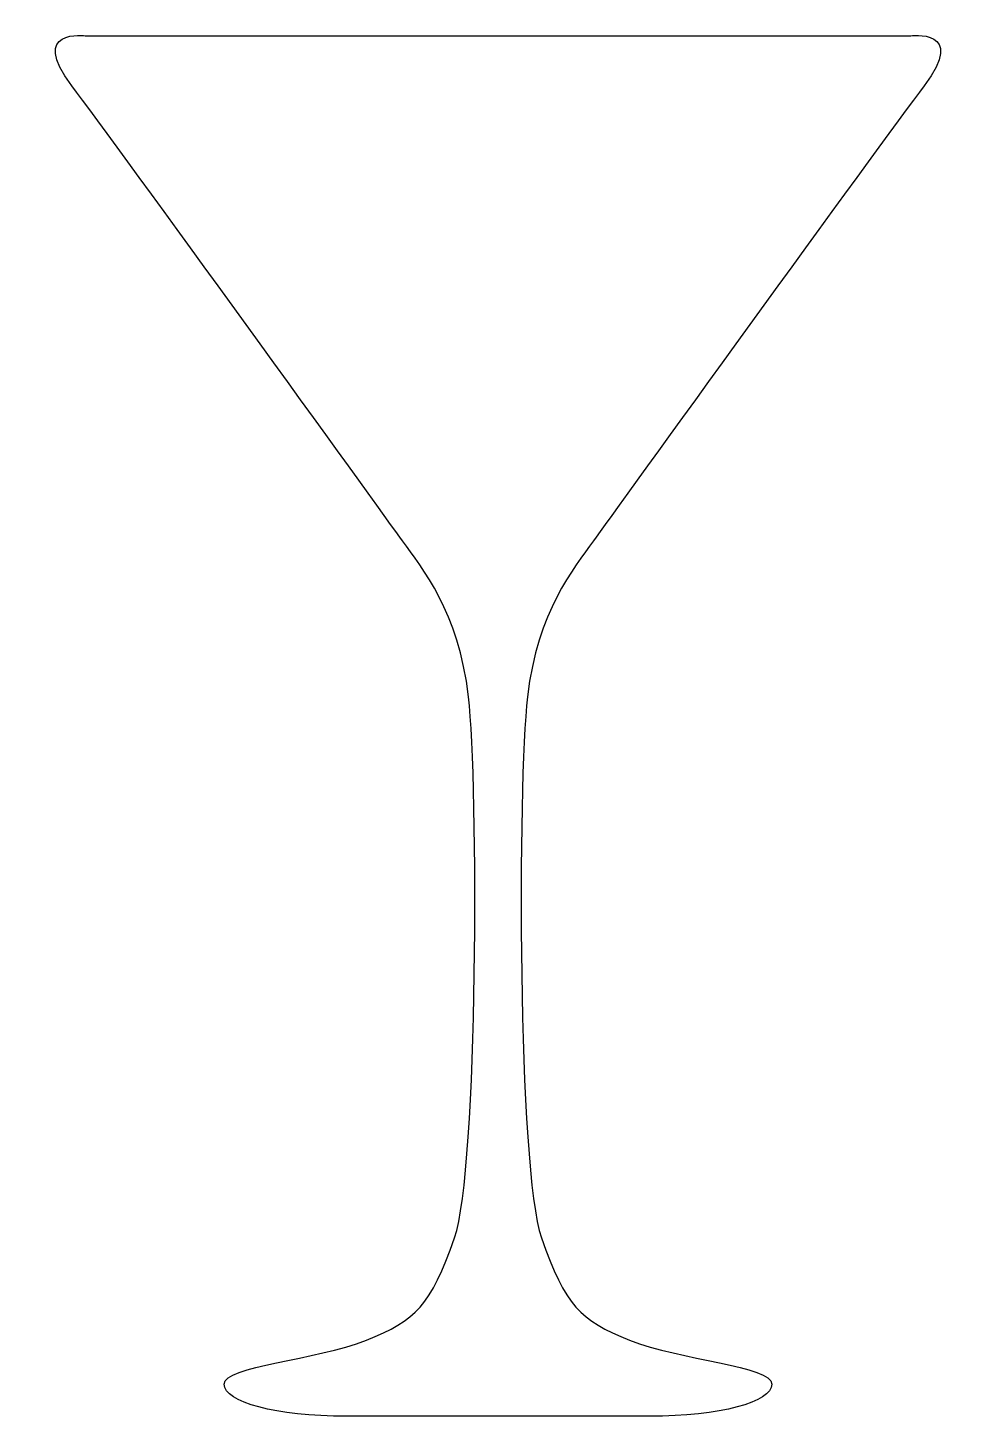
# Model space of a CAD drawing. Header units: centimetres. Extents: x -5.3 to 5.3, y -7.8 to 7.8.
import ezdxf

# ---------------------------------------------------------------- set-up
doc = ezdxf.new("R2010")
doc.units = ezdxf.units.CM
doc.header["$MEASUREMENT"] = 0
doc.layers.add('Camada 1', color=7, linetype='Continuous')

msp = doc.modelspace()

# ---------------------------------------------------------------- linework, layer by layer
at = {"layer": 'Camada 1'}
msp.add_open_spline([(1.07312, 2.07853), (1.29802, 2.39338), (4.28958, 6.53205), (4.7844, 7.18438), (4.7844, 7.18438), (5.27938, 7.83668), (4.62711, 7.74662), (4.62711, 7.74662), (4.62711, 7.74662), (4.62711, 7.74662), (0.00651, 7.74662), (0.00651, 7.74662), (0.00651, 7.74662), (0.00651, 7.74662), (-0.00654, 7.74662), (-0.00654, 7.74662), (-0.00654, 7.74662), (-0.00654, 7.74662), (-4.62706, 7.74662), (-4.62706, 7.74662), (-4.62706, 7.74662), (-4.62706, 7.74662), (-5.27936, 7.83671), (-4.78449, 7.18438), (-4.78449, 7.18438), (-4.28967, 6.53205), (-1.29808, 2.39341), (-1.07318, 2.07853), (-1.07318, 2.07853), (-0.84828, 1.76357), (-0.44334, 1.29116), (-0.33092, 0.3241), (-0.33092, 0.3241), (-0.21847, -0.64306), (-0.21847, -4.98429), (-0.4884, -5.74904), (-0.4884, -5.74904), (-0.75828, -6.51379), (-0.9157, -6.67119), (-1.47805, -6.89611), (-1.47805, -6.89611), (-2.04032, -7.12111), (-3.07497, -7.18847), (-3.07497, -7.39088), (-3.07497, -7.39088), (-3.07497, -7.59337), (-2.49019, -7.75082), (-1.703, -7.75082), (-1.703, -7.75082), (-0.9696, -7.75082), (-0.11957, -7.75082), (-0.00652, -7.75082), (-0.00652, -7.75082), (-0.00652, -7.75082), (-0.00181, -7.75082), (0.00652, -7.75082), (0.00652, -7.75082), (0.11955, -7.75082), (0.9695, -7.75082), (1.70298, -7.75082), (1.70298, -7.75082), (2.49025, -7.75082), (3.07498, -7.59337), (3.07498, -7.39088), (3.07498, -7.39088), (3.07498, -7.18847), (2.04035, -7.12111), (1.47809, -6.89611), (1.47809, -6.89611), (0.91574, -6.67119), (0.75821, -6.51381), (0.48831, -5.74904), (0.48831, -5.74904), (0.21846, -4.98429), (0.21846, -0.64306), (0.33088, 0.3241), (0.33088, 0.3241), (0.44334, 1.29115), (0.84817, 1.76357), (1.07312, 2.07853)], degree=3, knots=[0, 0, 0, 0, 0.04761905, 0.04761905, 0.04761905, 0.04761905, 0.0952381, 0.0952381, 0.0952381, 0.0952381, 0.14285714, 0.14285714, 0.14285714, 0.14285714, 0.19047619, 0.19047619, 0.19047619, 0.19047619, 0.23809524, 0.23809524, 0.23809524, 0.23809524, 0.28571429, 0.28571429, 0.28571429, 0.28571429, 0.33333333, 0.33333333, 0.33333333, 0.33333333, 0.38095238, 0.38095238, 0.38095238, 0.38095238, 0.42857143, 0.42857143, 0.42857143, 0.42857143, 0.47619048, 0.47619048, 0.47619048, 0.47619048, 0.52380952, 0.52380952, 0.52380952, 0.52380952, 0.57142857, 0.57142857, 0.57142857, 0.57142857, 0.61904762, 0.61904762, 0.61904762, 0.61904762, 0.66666667, 0.66666667, 0.66666667, 0.66666667, 0.71428571, 0.71428571, 0.71428571, 0.71428571, 0.76190476, 0.76190476, 0.76190476, 0.76190476, 0.80952381, 0.80952381, 0.80952381, 0.80952381, 0.85714286, 0.85714286, 0.85714286, 0.85714286, 0.9047619, 0.9047619, 0.9047619, 0.9047619, 1, 1, 1, 1], dxfattribs=at)

doc.saveas('drawing.dxf')
